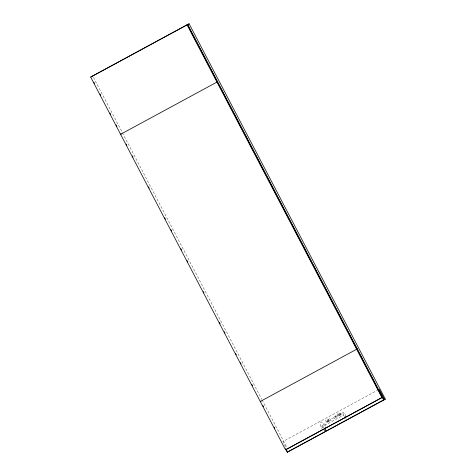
<?xml version="1.0" encoding="UTF-8"?>
<svg xmlns="http://www.w3.org/2000/svg" width="476" height="476" viewBox="0 0 476 476"><rect width="100%" height="100%" fill="white"/><g stroke="black" fill="none" stroke-linecap="round" stroke-linejoin="round"><path stroke-width="0.36" stroke-dasharray="2.38 1.78" d="M338.924 413.537L338.948 413.079L339.346 413.311M328.773 420.927L328.303 421.73L327.97 421.129L328.529 420.457M340.239 414.709L339.769 415.512L339.436 414.905L339.995 414.239M325.703 426.264L325.78 424.788L343.767 415.036M345.475 416.78L345.624 414.031L342.137 411.918L344.743 416.905M327.774 419.332L327.357 419.558M322.645 426.026L322.627 425.157L323.716 427.234M329.672 421.141L328.351 419.011M378.575 389.671L282.863 441.579L286.189 447.946M328.47 419.659L328.862 419.445M331.712 418.862L332.789 418.279M334.634 417.285L335.479 416.827L334.628 416.226L335.092 417.839L335.55 417.952L335.699 417.327M331.338 420.237L330.57 420.647L330.564 418.922L330.076 418.059L329.541 418.356L329.69 418.892M334.866 418.321L334.092 418.737L332.873 416.405M323.174 424.86L323.882 424.479L324.465 426.823M322.859 426.93L322.05 427.365L321.883 425.562L322.972 427.638M323.377 427.418L324.055 427.049M325.78 424.788L320.8 421.778L320.473 427.668L321.722 428.424M337.811 415.018L337.115 415.078L337.317 415.899L338.18 416.524L338.281 415.84M340.566 415.227L339.602 413.709L339.067 414.31M329.1 421.444L328.137 419.933L327.601 420.528M341.548 414.697L340.608 413.12L340.191 413.93M339.906 413.382L340.804 415.102M339.507 415.804L338.501 414.233L338.162 415.03M337.52 413.793L338.775 416.202M336.931 417.202L335.997 415.625L335.574 416.435M335.288 415.881L336.187 417.601M328.041 422.022L326.792 419.624L327.411 422.367L325.495 420.326L326.744 422.724M93.451 77.38L122.023 132.03M122.368 132.691L261.782 399.364M262.127 400.024L286.909 447.434"/><path stroke-width="0.71" d="M325.62 427.74L325.459 430.685L322.966 429.173M345.475 416.78L345.397 418.154L344.743 416.905M90.666 77.058L187.401 24.615L383.614 399.935L385.334 399.12L189.121 23.8L187.026 24.794L381.907 397.573L382.561 397.264L285.546 449.832L90.666 77.058L92.76 76.065M91.321 76.749L189.121 23.8M285.546 449.832L381.907 397.573M285.535 448.91L287.254 452.2L384.543 399.495L379.223 389.32L378.569 389.63M385.334 399.12L287.254 452.2M217.609 81.735L120.595 134.309L121.249 134M357.286 348.914L260.271 401.488L260.925 401.179M187.675 24.484L383.888 399.804M285.868 448.892L287.534 452.069M93.796 82.146L94.486 83.467M99.996 93.998L100.68 95.313M109.974 113.092L110.664 114.413M116.174 124.944L116.858 126.265M126.152 144.044L126.842 145.358M132.352 155.896L133.042 157.211M148.53 186.842L149.22 188.157M164.708 217.788L165.398 219.109M170.908 229.64L171.592 230.961M180.886 248.734L181.576 250.055M187.086 260.586L187.77 261.907M203.264 291.538L203.954 292.853M219.442 322.484L220.132 323.799M224.261 331.701L224.952 333.022M235.62 353.43L236.31 354.751M240.44 362.652L241.13 363.967M251.798 384.376L252.488 385.697M262.817 405.451L263.502 406.766M274.176 427.18L274.866 428.495"/></g></svg>
